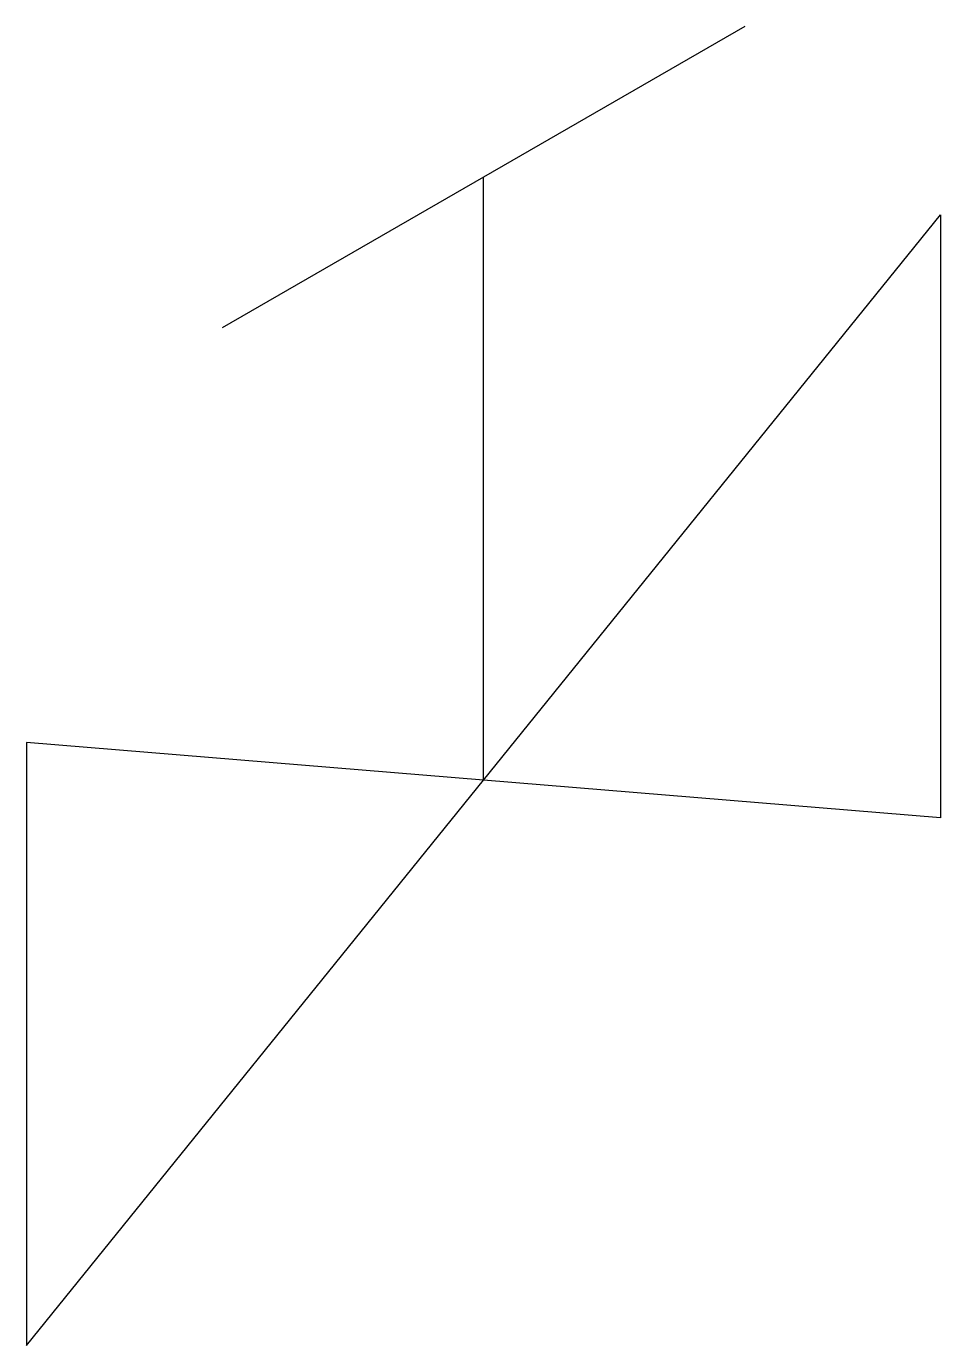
# Model space of a CAD drawing. Header units: millimetres. Extents: x -10045.547 to -10045.319, y -21.636 to -21.308.
import ezdxf

# ---------------------------------------------------------------- set-up
doc = ezdxf.new("R2010")
doc.units = ezdxf.units.MM
doc.layers.add('Tub_iso_bloqueios', color=2, linetype='Continuous')

msp = doc.modelspace()

# ---------------------------------------------------------------- linework, layer by layer
at = {"layer": 'Tub_iso_bloqueios'}
for p, q in [((-10045.36796, -21.30821), (-10045.49787, -21.38321)), ((-10045.43292, -21.49571), (-10045.43292, -21.34571))]:
    msp.add_line(p, q, dxfattribs=at)
at = {"layer": 'Tub_iso_bloqueios', "color": 2}
for p, q in [((-10045.54658, -21.63633), (-10045.31925, -21.35508)), ((-10045.31925, -21.35508), (-10045.31925, -21.50508)), ((-10045.54658, -21.48633), (-10045.54658, -21.63633)), ((-10045.31925, -21.50508), (-10045.54658, -21.48633))]:
    msp.add_line(p, q, dxfattribs=at)

doc.saveas('drawing.dxf')
